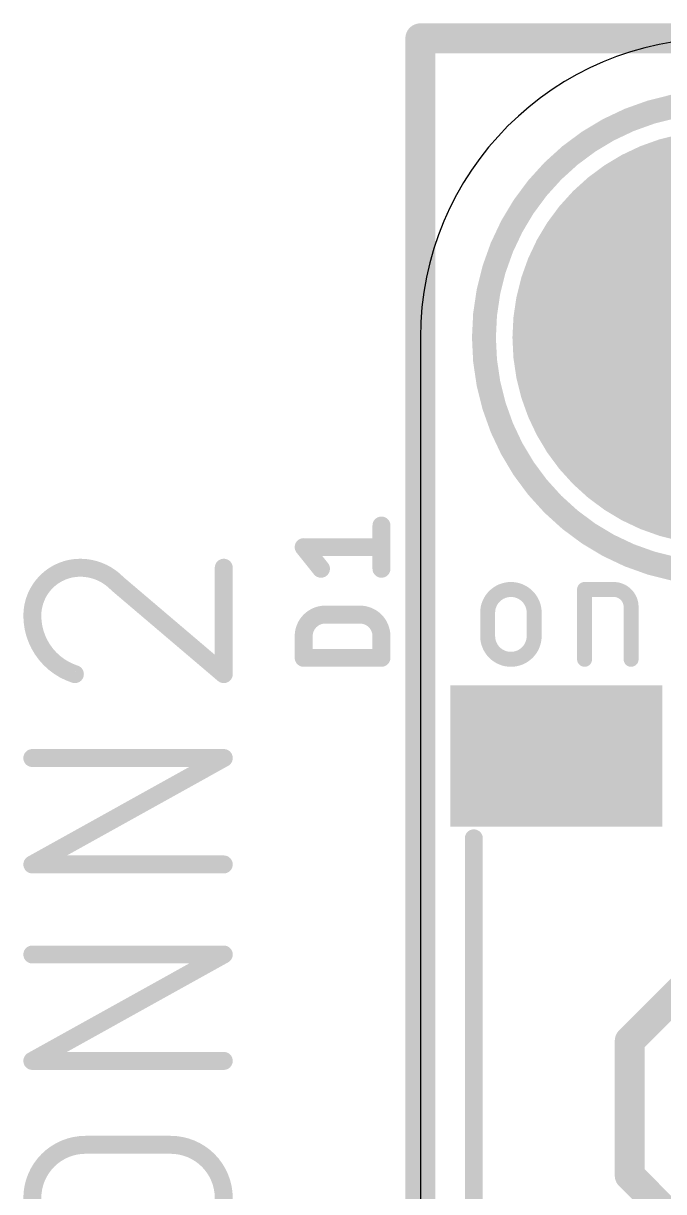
# Model space of a CAD drawing. Extents: x -3.4 to 28.1, y -0.1 to 17.9.
# Drawn here: x -3.37 to 2.07, y 7.99 to 17.91 of the extents above; entities that cross this region are included whole.
import ezdxf

# ---------------------------------------------------------------- set-up
doc = ezdxf.new("R2010")
doc.units = 0
for name, color, linetype in [('1', 12, 'CONTINUOUS'), ('17', 110, 'CONTINUOUS'), ('20', 4, 'CONTINUOUS'), ('21', 40, 'CONTINUOUS'), ('25', 253, 'CONTINUOUS')]:
    doc.layers.add(name, color=color, linetype=linetype)

# ---------------------------------------------------------------- blocks, each defined once
blk = doc.blocks.new('RECT')
blk.add_solid([(-0.5, -0.5), (0.5, -0.5), (-0.5, 0.5), (0.5, 0.5)])
blk = doc.blocks.new('ROUNDP')
at = {"const_width": 0.5}
blk.add_lwpolyline([(0, -0.25, 1), (0, 0.25, 1), (0, -0.25)], format="xyb", dxfattribs=at)

msp = doc.modelspace()

# ---------------------------------------------------------------- linework, layer by layer
at = {"layer": '1', "const_width": 0.254}
for points in [[(0, 17.78), (0, 0)], [(25.4, 17.78), (0, 17.78)], [(2.679, 10.172), (1.778, 9.271)], [(1.778, 9.271), (1.778, 8.128)], [(1.778, 8.128), (4.318, 5.588)]]:
    msp.add_lwpolyline(points, dxfattribs=at)
at = {"layer": '1', "const_width": 0.127}
for points in [[(0.0635, 17.78, 1), (-0.0635, 17.78)], [(0, 17.8435, 1), (0, 17.7165)], [(1.8415, 9.271, 1), (1.7145, 9.271)], [(1.7331, 9.3159, 1), (1.8229, 9.2261)], [(1.8229, 8.1729, 1), (1.7331, 8.0831)], [(1.7145, 8.128, 1), (1.8415, 8.128)]]:
    msp.add_lwpolyline(points, format="xyb", dxfattribs=at)
at = {"layer": '20'}
msp.add_line((0, 15.24), (0, 2.54), dxfattribs=at)
msp.add_arc((2.54, 15.24), 2.54, 90, 180, dxfattribs=at)
at = {"layer": '21'}
for points, const_width in [([(2.54, 13.24, 1), (2.54, 17.24, 1), (2.54, 13.24)], 0.2032), ([(0.9666, 12.9046, 1), (0.5715, 12.9046)], 0.127), ([(1.4262, 13.1022, 1), (1.3627, 13.1022)], 0.0635), ([(1.3945, 13.1339, 1), (1.3945, 13.0704)], 0.0635), ([(1.7896, 12.954, 0.4142), (1.6414, 13.1022)], 0.127), ([(1.6414, 13.1339, 1), (1.6414, 13.0704)], 0.0635), ([(1.6414, 13.0704, 1), (1.6414, 13.1339)], 0.0635), ([(1.8213, 12.954, 1), (1.7578, 12.954)], 0.0635), ([(0.6033, 12.9046, 1), (0.5397, 12.9046)], 0.0635), ([(0.5397, 12.9046, 1), (0.6033, 12.9046)], 0.0635), ([(0.9984, 12.9046, 1), (0.9349, 12.9046)], 0.0635), ([(0.9349, 12.9046, 1), (0.9984, 12.9046)], 0.0635), ([(1.7578, 12.954, 1), (1.8213, 12.954)], 0.0635), ([(0.5397, 12.7071, 1), (0.6033, 12.7071)], 0.0635), ([(0.5715, 12.7071, 1), (0.9666, 12.7071)], 0.127), ([(0.6032, 12.7071, 1), (0.5397, 12.7071)], 0.0635), ([(0.9984, 12.7071, 1), (0.9349, 12.7071)], 0.0635), ([(0.9349, 12.7071, 1), (0.9984, 12.7071)], 0.0635), ([(1.3627, 12.5095, 1), (1.4262, 12.5095)], 0.0635), ([(1.7578, 12.5095, 1), (1.8213, 12.5095)], 0.0635), ([(0.4921, 10.99, 1), (0.4159, 10.99)], 0.0762)]:
    msp.add_lwpolyline(points, format="xyb", dxfattribs=dict(at, const_width=const_width))
for points, const_width in [([(1.3945, 12.5095), (1.3945, 13.1022)], 0.127), ([(1.3945, 13.1022), (1.6414, 13.1022)], 0.127), ([(1.7896, 12.954), (1.7896, 12.5095)], 0.127), ([(0.5715, 12.7071), (0.5715, 12.9046)], 0.127), ([(0.9666, 12.9046), (0.9666, 12.7071)], 0.127), ([(0.454, 10.99), (0.454, 6.79)], 0.1524)]:
    msp.add_lwpolyline(points, dxfattribs=dict(at, const_width=const_width))
at = {"layer": '25', "const_width": 0.1524}
for points in [[(-0.3302, 13.2781), (-0.3302, 13.645)], [(-0.8438, 13.2781), (-0.9906, 13.4615)], [(-0.9906, 13.4615), (-0.3302, 13.4615)], [(-1.6692, 12.3837), (-1.6692, 13.2868)], [(-2.5723, 13.1513), (-1.6692, 12.3837)], [(-0.8072, 12.8891), (-0.5136, 12.8891)], [(-0.9906, 12.5222), (-0.9906, 12.7056)], [(-0.3302, 12.7056), (-0.3302, 12.5222)], [(-0.3302, 12.5222), (-0.9906, 12.5222)], [(-3.2948, 10.7685), (-1.6692, 11.6716)], [(-1.6692, 11.6716), (-3.2948, 11.6716)], [(-1.6692, 10.7685), (-3.2948, 10.7685)], [(-3.2948, 9.1011), (-1.6692, 10.0042)], [(-1.6692, 10.0042), (-3.2948, 10.0042)], [(-1.6692, 9.1011), (-3.2948, 9.1011)], [(-2.8432, 8.389), (-2.1208, 8.389)]]:
    msp.add_lwpolyline(points, dxfattribs=at)
at = {"layer": '25'}
for points, const_width in [([(-0.2921, 13.645, 1), (-0.3683, 13.645)], 0.0762), ([(-0.9608, 13.4853, 1), (-1.0204, 13.4377)], 0.0762), ([(-0.9906, 13.4996, 1), (-0.9906, 13.4234)], 0.0762), ([(-0.3302, 13.4234, 1), (-0.3302, 13.4996)], 0.0762), ([(-2.8884, 13.2868, 0.4142), (-3.2948, 12.8804)], 0.1524), ([(-2.5723, 13.1513, 0.2053), (-2.8884, 13.2868)], 0.1524), ([(-2.8884, 13.3249, 1), (-2.8884, 13.2487)], 0.0762), ([(-2.8884, 13.2487, 1), (-2.8884, 13.3249)], 0.0762), ([(-1.6311, 13.2868, 1), (-1.7073, 13.2868)], 0.0762), ([(-0.8736, 13.2543, 1), (-0.8141, 13.3019)], 0.0762), ([(-0.3683, 13.2781, 1), (-0.2921, 13.2781)], 0.0762), ([(-2.5476, 13.1804, 1), (-2.597, 13.1223)], 0.0762), ([(-2.5999, 13.1251, 1), (-2.5447, 13.1776)], 0.0762), ([(-3.2948, 12.8804, 0.3252), (-2.9336, 12.3837)], 0.1524), ([(-3.2567, 12.8804, 1), (-3.3329, 12.8804)], 0.0762), ([(-3.3329, 12.8804, 1), (-3.2567, 12.8804)], 0.0762), ([(-0.8072, 12.8891, 0.4142), (-0.9906, 12.7056)], 0.1524), ([(-0.8072, 12.9272, 1), (-0.8072, 12.851)], 0.0762), ([(-0.8072, 12.851, 1), (-0.8072, 12.9272)], 0.0762), ([(-0.3302, 12.7056, 0.4142), (-0.5136, 12.8891)], 0.1524), ([(-0.5136, 12.9272, 1), (-0.5136, 12.851)], 0.0762), ([(-0.5136, 12.851, 1), (-0.5136, 12.9272)], 0.0762), ([(-0.9525, 12.7056, 1), (-1.0287, 12.7056)], 0.0762), ([(-1.0287, 12.7056, 1), (-0.9525, 12.7056)], 0.0762), ([(-0.2921, 12.7056, 1), (-0.3683, 12.7056)], 0.0762), ([(-0.3683, 12.7056, 1), (-0.2921, 12.7056)], 0.0762), ([(-0.9906, 12.5603, 1), (-0.9906, 12.4841)], 0.0762), ([(-0.3302, 12.4841, 1), (-0.3302, 12.5603)], 0.0762), ([(-1.0287, 12.5222, 1), (-0.9525, 12.5222)], 0.0762), ([(-0.3683, 12.5222, 1), (-0.2921, 12.5222)], 0.0762), ([(-2.9453, 12.3474, 1), (-2.9218, 12.4199)], 0.0762), ([(-1.7073, 12.3837, 1), (-1.6311, 12.3837)], 0.0762), ([(-1.6939, 12.3547, 1), (-1.6445, 12.4127)], 0.0762), ([(-3.2948, 11.7097, 1), (-3.2948, 11.6335)], 0.0762), ([(-1.6507, 11.6383, 1), (-1.6877, 11.7049)], 0.0762), ([(-1.6692, 11.6335, 1), (-1.6692, 11.7097)], 0.0762), ([(-3.2948, 10.8066, 1), (-3.2948, 10.7304)], 0.0762), ([(-3.3133, 10.8018, 1), (-3.2763, 10.7352)], 0.0762), ([(-1.6692, 10.7304, 1), (-1.6692, 10.8066)], 0.0762), ([(-3.2948, 10.0423, 1), (-3.2948, 9.9661)], 0.0762), ([(-1.6507, 9.9709, 1), (-1.6877, 10.0375)], 0.0762), ([(-1.6692, 9.9661, 1), (-1.6692, 10.0423)], 0.0762), ([(-3.2948, 9.1392, 1), (-3.2948, 9.063)], 0.0762), ([(-3.3133, 9.1344, 1), (-3.2763, 9.0678)], 0.0762), ([(-1.6692, 9.063, 1), (-1.6692, 9.1392)], 0.0762), ([(-2.8432, 8.389, 1), (-2.8432, 7.4859)], 0.1524), ([(-2.8432, 8.4271, 1), (-2.8432, 8.3509)], 0.0762), ([(-2.8432, 8.3509, 1), (-2.8432, 8.4271)], 0.0762), ([(-2.1208, 7.4859, 1), (-2.1208, 8.389)], 0.1524), ([(-2.1208, 8.4271, 1), (-2.1208, 8.3509)], 0.0762), ([(-2.1208, 8.3509, 1), (-2.1208, 8.4271)], 0.0762)]:
    msp.add_lwpolyline(points, format="xyb", dxfattribs=dict(at, const_width=const_width))

# ---------------------------------------------------------------- block references
at = {"layer": '1', "xscale": 1.8, "yscale": 1.2}
msp.add_blockref('RECT', (1.154, 11.69), dxfattribs=at)
at = {"layer": '17', "xscale": 3.516, "yscale": 3.516}
msp.add_blockref('ROUNDP', (2.54, 15.24), dxfattribs=at)

doc.saveas('drawing.dxf')
